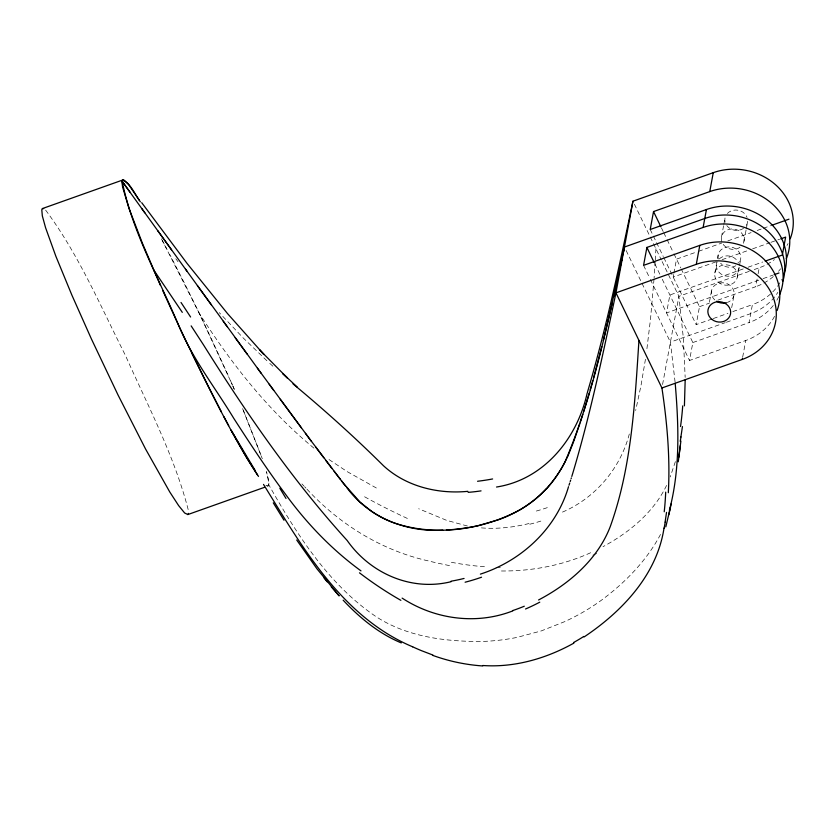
<?xml version="1.0" encoding="UTF-8"?>
<svg xmlns="http://www.w3.org/2000/svg" width="835" height="835" viewBox="0 0 835 835"><rect width="100%" height="100%" fill="white"/><g stroke="black" fill="none" stroke-linecap="round" stroke-linejoin="round"><path stroke-width="0.63" stroke-dasharray="4.17 3.13" d="M265.916 485.292L267.899 486.127L268.818 484.843L268.265 478.674L266.344 471.274M655.934 248.757L655.256 260.478M655.183 261.647L654.097 278.003M266.918 485.928L268.181 486.012L268.901 483.455L266.668 472.318M654.014 279.172L650.548 318.709L646.697 350.585M645.445 359.269L641.04 385.352L635.665 410.517M673.668 274.496L673.198 277.063L715.971 261.856M673.908 273.222L676.517 259.132L697.298 251.742M662.562 384.538L678.907 296.321L661.675 260.656M774.546 316.319A57.239 50.82 10.5 0 1 745.749 340.503L689.522 360.48L692.852 342.548L661.08 276.792M712.057 318.97L696.171 324.617L699.5 306.685L681.339 269.11M709.416 302.207L711.514 290.851M714.843 272.92L718.163 254.988M721.482 237.056L723.59 225.69M723.83 224.438L724.999 218.123M731.69 307.666L734.028 295.047M737.347 277.116A11.45 10.166 10.5 0 0 722.087 265.311A11.45 10.166 10.5 0 0 718.851 282.616A11.45 10.166 10.5 0 0 737.347 277.116L739.246 266.866M739.486 265.593L740.676 259.184M743.995 241.252L746.104 229.896M746.333 228.633L747.502 222.319M742.68 357.067L745.749 340.503M692.852 342.548L749.068 322.571L752.398 304.639A57.239 50.82 10.5 0 0 781.685 279.516M717.829 300.172L755.717 286.708L757.47 277.241M758.128 273.692L759.224 267.784A57.239 50.82 10.5 0 0 774.4 259.591M675.369 461.64L670.254 476.91M629.308 434.002C620.04 469.552 593.852 499.748 559.586 513.285M666.56 485.438C653.534 512.586 629.037 532.626 603.006 546.674M660.516 534.452C646.363 561.183 624.465 583.331 600.208 601.106A229.061 203.364 10.5 0 1 564.7 621.637L541.184 630.957L516.792 637.449A192.582 170.977 10.5 0 1 483.256 641.416C446.6 641.844 407.877 637.157 376.439 616.908C328.458 584.636 296.738 534.275 268.818 484.843M590.648 552.739C562.414 565.535 531.269 571.38 500.332 570.973M698.519 251.314L721.743 243.058M727.849 240.887L751.072 232.641M757.188 230.47L762.073 228.727M763.294 228.299L770.632 225.69M722.087 259.685L747.753 250.573M752.638 248.83L769.755 242.755M770.976 242.317L779.535 239.28M743.202 268.933L669.868 294.995L666.549 312.927L761.885 279.047M748.097 267.2L762.762 261.992M749.183 271.344L678.907 296.321L683.385 338.405L685.159 377.389M754.203 269.569L759.224 267.784M763.106 278.619L772.886 275.143M699.5 306.685L709.27 303.209M713.288 318.542L727.953 313.323M732.838 311.591L752.398 304.639M675.087 382.065L670.411 342.141L725.177 322.686M726.398 322.258L750.738 313.605A57.239 50.82 10.5 0 0 777.855 292.354M528.983 523.535C512.648 527.584 495.635 529.348 478.852 527.657M467.423 526.019L446.642 520.362L418.69 508.755M449.491 565.629L437.509 563.082A241.273 153.431 2.1 0 1 428.522 560.943C381.449 550.463 339.24 524.109 306.633 488.84M376.345 487.995L347.308 471.702L327.602 458.624M313.929 448.124C267.983 410.434 230.877 363.048 199.148 313.094A740.812 186.174 70.4 0 0 182.103 278.546L169.599 254.205M272.868 366.2L267.565 361.367M266.897 360.751L243.444 338.185L221.212 314.711M304.618 486.742L305.954 488.141M301.957 483.924L303.95 486.043M45.633 210.117C78.699 254.477 100.503 306.195 125.407 355.355C148.108 406.384 174.745 456.62 188.533 510.968M219.323 312.624L220.576 314.023M175.83 258.735L178.022 261.731M161.426 238.873L199.148 313.094L232.433 385.05M162.251 240.355L167.125 249.508M661.487 228.007L663.188 231.535M663.752 232.704L666.591 238.58M667.155 239.749L673.396 252.671M673.96 253.84L680.775 267.931M650.215 229.5L663.261 256.512M663.835 257.681L696.171 324.617M634.391 204.178L661.32 259.915M654.838 263.87L660.506 275.613M643.566 265.363L649.807 278.285M650.381 279.454L689.522 360.48M626.156 250.552L670.411 342.141M228.101 375.291L213.562 343.467A745.624 187.384 70.4 0 0 199.148 313.094M230.46 380.583L232.318 384.799M232.788 385.853L234.165 388.995M232.913 386.156L234.353 389.475M242.609 408.639L262.315 458.728M243.496 410.716L261.971 457.737M407.365 518.441A364.143 174.358 16.2 0 1 362.4 495.552M540.84 521.082A181.446 140.384 9.9 0 1 529.38 524.328M547.301 507.638A193.824 137.222 4.8 0 1 534.922 511.448M500.311 567.497A184.984 116.848 2.2 0 1 494.56 567.32M484.446 566.725A184.984 116.848 2.2 0 1 450.983 562.205M596.649 553.428A201.005 150.029 5 0 1 592.829 555.254M788.031 243.601A57.239 50.82 10.5 0 1 786.998 245.448M780.548 268.807A57.239 50.82 10.5 0 1 778.554 271.291M773.325 276.542A57.239 50.82 10.5 0 1 755.717 286.708M778.825 296.488A57.239 50.82 10.5 0 1 776.842 300.245M773.252 305.506A57.239 50.82 10.5 0 1 749.068 322.571M714.75 299.901A11.45 10.166 10.5 0 1 715.72 284.662A11.45 10.166 10.5 0 1 732.556 288.075A11.45 10.166 10.5 0 1 727.368 302.458M747.638 221.296A11.45 10.166 10.5 0 1 745.812 226.149M743.536 228.352A11.45 10.166 10.5 0 1 726.815 225.607M725.145 222.141A11.45 10.166 10.5 0 1 725.25 217.11M727.368 213.478A11.45 10.166 10.5 0 1 738.255 210.263A11.45 10.166 10.5 0 1 747.064 217.382M740.029 247.275A11.45 10.166 10.5 0 1 721.857 241.795A11.45 10.166 10.5 0 1 733.715 229.03A11.45 10.166 10.5 0 1 742.889 244.196M718.319 258.996A11.45 10.166 10.5 0 1 731.376 247.108A11.45 10.166 10.5 0 1 738.975 263.015M735.833 265.76A11.45 10.166 10.5 0 1 720.647 263.265M739.121 267.357A11.45 10.166 10.5 0 1 725.177 275.884A11.45 10.166 10.5 0 1 717.119 261.95M719.238 258.944A11.45 10.166 10.5 0 1 738.495 263.025"/><path stroke-width="1.25" d="M685.18 379.977L684.418 405.862M638.942 340.419C634.871 402.908 631.625 467.193 610.228 526.687C597.495 559.638 569.126 583.916 538.554 599.979M668.313 492.723C670.265 457.705 667.102 422.593 661.925 387.972L615.959 292.855L632.951 201.204L713.267 172.668A57.239 50.82 10.5 0 1 774.828 184.128A57.239 50.82 10.5 0 1 790.223 238.779M678.792 457.34L680.901 440.995M678.25 461.818L680.348 445.493M666.528 512.387L665.109 522.094M682.435 426.591L680.89 436.976M779.671 294.557A57.239 50.82 10.5 0 0 765.11 239.301A57.239 50.82 10.5 0 0 703.112 227.454L646.895 247.431L643.566 265.363L699.793 245.386A57.239 50.82 10.5 0 1 760.915 256.481A57.239 50.82 10.5 0 1 777.114 310.516M786.319 258.693A57.239 50.82 10.5 0 0 771.749 203.437A57.239 50.82 10.5 0 0 709.76 191.591L653.534 211.568L650.215 229.5L706.441 209.522A57.239 50.82 10.5 0 1 767.563 220.617A57.239 50.82 10.5 0 1 783.762 274.652M571.808 476.43C590.053 416.154 602.87 354.405 615.959 292.855L696.286 264.319L699.793 245.386M703.112 227.454L706.441 209.522M709.76 191.591L713.267 172.668M661.925 387.972L742.242 359.436L742.461 358.246M664.013 528.106C656.915 574.908 622.012 611.627 584.093 636.948M632.951 201.204C619.445 265.363 605.949 329.637 587.349 392.554M623.16 253.287L624.455 247.035L704.782 218.488A57.239 50.82 10.5 0 1 764.745 228.644A57.239 50.82 10.5 0 1 782.948 281.03M624.455 247.035C608.308 319.502 594.113 393.389 565.003 462.016C558.876 473.675 551.09 484.54 541.539 493.642A128.548 114.124 10.5 0 1 498.213 519.861L478.037 525.695A189.472 168.221 10.5 0 1 460.596 528.67A173.92 154.402 10.5 0 1 446.412 529.974M621.845 259.539L613.662 296.989M665.798 526.885L670.307 507.92M668.793 514.819L671.256 503.714M612.243 303.22L603.34 340.503M601.784 346.702L593.633 377.608M669.378 510.383C680.337 469.009 678.751 425.547 675.191 383.275M592.777 380.687L590.168 389.914M589.28 392.982L583.759 411.352M587.109 393.348C577.173 438.323 544.096 479.614 496.522 487.024M571.119 478.643L571.349 477.902M582.799 414.411L580.356 422.03M570.649 480.115L570.18 481.576M569.71 483.048L569 485.239M579.855 423.543L573.885 440.964M568.52 486.701C556.486 528.597 521.332 560.901 480.386 574.125M573.614 441.715L567.988 455.858M140.353 201.82C134.905 194.565 131.22 184.368 123.016 179.911L42.418 208.562L41.781 209.742L42.334 215.9L45.581 227.736L55.861 256.251L71.904 295.162L91.401 338.937L118.048 395.038L145.551 448.99L169.766 491.982L178.607 505.572L184.65 513.003L187.865 514.548L264.257 487.41M187.865 514.548L188.491 513.379M546.184 488.945L539.775 495.291A125.198 111.149 10.5 0 1 519.662 509.997C481.242 530.496 433.448 536.999 391.97 522.188A92.737 82.331 10.5 0 1 371.878 511.573L359.958 502.054L343.582 483.507L309.608 438.918L257.389 368.131M123.016 179.911L122.014 182.583L122.588 186.998L128.955 208.301L142.566 243.643L160.466 285.455M573.906 643.096C546.341 658.491 514.558 667.739 482.807 665.505M771.853 225.252L788.96 219.177M780.756 238.841L785.641 237.109L782.322 255.04L765.204 261.115M774.108 274.705L778.992 272.972M512.784 610.896C476.253 625.144 434.628 619.33 402.126 598.11M451.119 581.692C411.3 591.577 370.218 573.384 347.203 540.527C292.647 480.449 246.513 413.534 203.51 344.886L191.152 325.88M467.861 491.335C437.895 494.268 406.008 486.492 383.505 465.763C354.604 437.091 324.314 409.891 293.002 383.881M442.842 530.121C406.311 532.5 368.392 517.387 346.64 487.358M42.418 208.562L43.681 208.646M432.916 655.058L421.289 650.601A241.273 238.977 65.2 0 1 412.636 646.801M401.301 642.919C378.819 633.567 359.676 617.806 343.154 600.177M412.636 646.801C341.985 617.096 301.936 546.664 263.516 484.394M360.981 570.879C331.745 549.555 306.518 523.201 285.278 493.944C267.023 469.51 250.291 443.969 233.769 418.345C215.023 387.388 192.384 358.612 178.481 324.982C158.556 277.784 132.358 231.66 122.108 181.205L122.735 180.026L123.997 180.109L128.611 184.525L139.476 200.442M297.281 387.116L282.71 373.495L287.511 378.078L259.466 349.698L263.912 354.489L227.537 313.605L187.113 263.484L141.71 202.686M331.265 586.838L339.156 595.877L316.976 568.833L296.707 540.005M324.064 578.018L327.184 581.828M345.575 486.033L341.358 480.689M340.315 479.342L334.073 471.274M331.996 468.581L325.817 460.471M323.771 457.768L315.599 446.923M311.528 441.485L305.443 433.323M301.393 427.885L280.216 399.245M269.173 384.215L273.692 390.373M261.157 373.276L185.474 269.12M235.188 337.695L247.16 354.123M223.237 321.245L227.214 326.725M211.297 304.796L197.384 285.591M186.925 271.135L141.877 208.687M157.721 230.669L171.593 249.905M144.852 212.821L122.108 181.205L130.01 192.196M153.588 269.778L182.301 312.373M258.506 476.43L246.565 457.601L231.055 430.108L255.437 470.909M257.556 475.021C232.349 436.204 212.257 394.36 191.768 352.944A745.624 187.384 70.4 0 1 177.354 322.571L162.825 290.747M284.004 520.226L273.275 502.827M228.665 425.683L223.801 416.529M221.327 411.832L208.823 387.492A740.812 186.174 70.4 0 1 191.768 352.944M653.534 211.568L660.913 226.838M646.895 247.431L654.264 262.701M567.863 455.816A150.154 133.308 10.5 0 1 546.33 489.049M481.054 490.876A168.68 133.454 14.8 0 1 468.132 492.358M492.619 478.956A186.09 135.04 10.5 0 1 477.557 481.263M680.984 436.976A283.326 247.16 -30 0 1 680.212 441.308M682.717 405.893A375.959 333.541 -23.9 0 1 680.535 426.528M285.998 498.432A443.917 35.154 58 0 1 279.84 488.256M482.776 665.954A184.984 183.324 66.9 0 1 432.791 655.402M583.769 636.468A201.005 195.296 26 0 1 573.572 642.533M665.203 522.136A283.326 228.56 43 0 1 664.107 528.148M665.693 492.159A375.959 309.159 37.8 0 1 664.232 511.761M400.873 600.334A364.143 360.428 48.5 0 1 359.488 572.841M524.286 606.231A181.446 174.849 12 0 1 512.669 610.594M539.765 602.171A193.824 190.401 32.7 0 1 525.528 608.997M181.018 302.479A462.204 56.143 58.4 0 1 190.589 317.008M464.072 578.446A168.68 160.988 1.6 0 1 451.025 581.202M481.544 577.215A186.09 182.468 10.6 0 1 465.105 582.214M696.286 264.319A57.239 50.82 10.5 0 1 771.467 293.325A57.239 50.82 10.5 0 1 742.242 359.436M726.408 302.75A11.45 10.166 10.5 0 1 716.545 301.258M712.015 319.481A11.45 10.166 10.5 0 0 730.521 313.981A11.45 10.166 10.5 0 0 715.251 302.176A11.45 10.166 10.5 0 0 712.015 319.481"/></g></svg>
